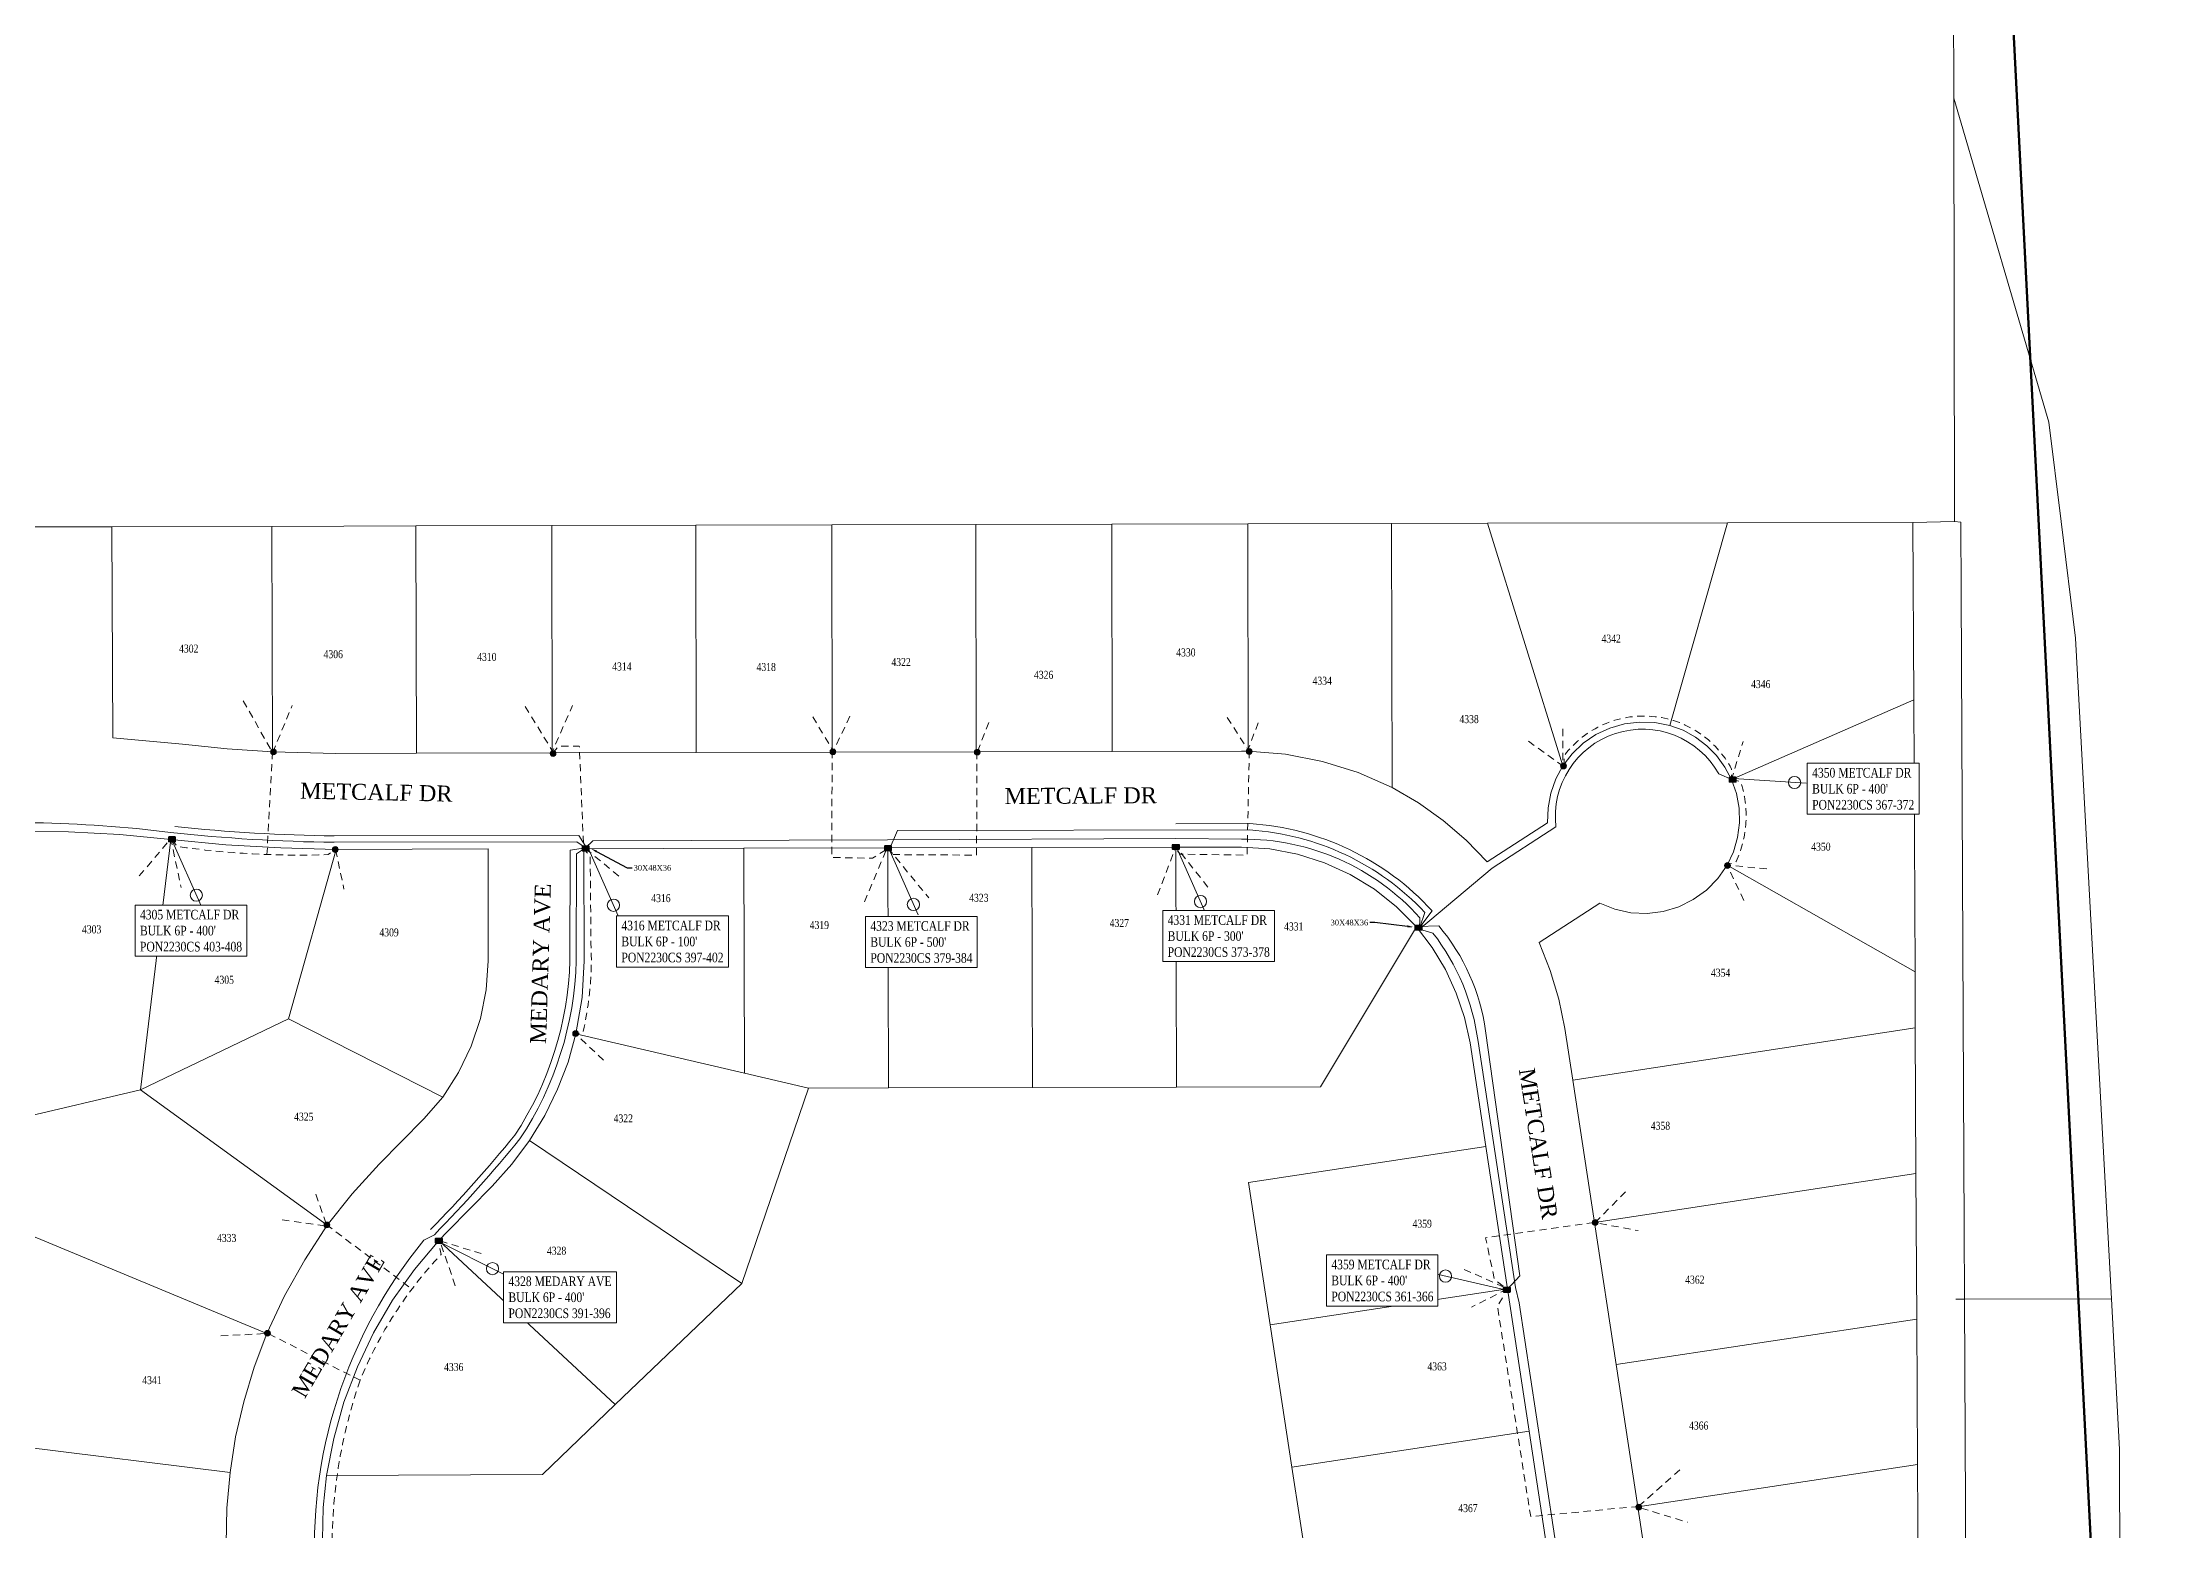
# Model space of a CAD drawing. Header units: feet. Extents: x 2819410 to 2831754, y 974571 to 993150.
# Drawn here: x 2825127 to 2826446, y 984989 to 985920 of the extents above; entities that cross this region are included whole.
import ezdxf
from ezdxf import colors
from ezdxf.entities.mleader import LeaderData, LeaderLine
from ezdxf.enums import TextEntityAlignment as Align
from ezdxf.lldxf.tags import DXFTag
from ezdxf.math import Vec2, Vec3

# ---------------------------------------------------------------- set-up
doc = ezdxf.new("R2010")
doc.units = ezdxf.units.FT
doc.header["$LTSCALE"] = 0.015
doc.header["$MEASUREMENT"] = 0
doc.linetypes.add('DASHED', pattern=[5, 3, -2])
for name, color, linetype in [('144B', 112, '144B'), ('ADDRESSES', 7, 'Continuous'), ('DETAIL', 7, 'Continuous'), ('DROP BURIED', 7, 'DASHED'), ('PROP_TEL', 6, 'Continuous'), ('STREET NAME', 7, 'Continuous'), ('TAIL', 1, 'MST'), ('TELEPHONE STRUCT-PROP', 6, 'Continuous'), ('TERMINALS', 7, 'Continuous')]:
    doc.layers.add(name, color=color, linetype=linetype)
for name, color, linetype, lineweight in [('Dakota County Parcels', 7, 'Continuous', 5), ('Route_1_PSAs', 3, 'Continuous', 100), ('RUNNING LINE (UNDERGROUND)', 10, 'Continuous', 40)]:
    doc.layers.add(name, color=color, linetype=linetype, lineweight=lineweight)
doc.styles.add('Dimensions 100', font='arial.ttf')
doc.styles.add('Line', font='txt.shx', dxfattribs={"height": 3})
doc.styles.add('SIMPLEX', font='times.ttf', dxfattribs={"width": 0.8})
doc.styles.get("Standard").update_dxf_attribs({"font": 'times.ttf'})
doc.styles.add('Utilities', font='arial.ttf', dxfattribs={"height": 2.5})
tags = doc.linetypes.add('144B', pattern='A,80,-5,["144B",Line,S=1.5,R=0,X=0,Y=-1.5],-24', length=109).pattern_tags.tags
tags[6] = DXFTag(74, 10)
tags = doc.linetypes.add('MST', pattern='A,5,-5,5,-5,["TAIL",Line,S=1.5,R=0,X=0,Y=-1.5],-20', length=40).pattern_tags.tags
tags[10] = DXFTag(74, 10)

# ---------------------------------------------------------------- blocks, each defined once
blk = doc.blocks.new('ACMAP_ANN_TEMPLATE_AddressEagan')
at = {"layer": 'ADDRESSES', "style": 'SIMPLEX', "width": 0.8}
blk.add_attdef('ADDRESS', text='', height=5, dxfattribs=at).set_placement((0, 0), align=Align.CENTER)
blk = doc.blocks.new('NEW HH')
at = {"ltscale": 40, "true_color": 0xffffff}
h = blk.add_hatch(color=7, dxfattribs=at)
h.dxf.hatch_style = 1
h.paths.add_polyline_path([(-0.061, -0.031, 0.414214), (-0.046, -0.046), (0.046, -0.046, 0.414214), (0.061, -0.031), (0.061, 0.031, 0.414214), (0.046, 0.046), (-0.046, 0.046, 0.414214), (-0.061, 0.031)])
at = {"layer": 'RUNNING LINE (UNDERGROUND)', "color": 6, "lineweight": 0, "const_width": 0.005, "flags": 128}
blk.add_lwpolyline([(-0.061, 0.031), (-0.061, -0.031, 0.414214), (-0.046, -0.046), (0.046, -0.046, 0.414214), (0.061, -0.031), (0.061, 0.031, 0.414214), (0.046, 0.046), (-0.046, 0.046, 0.414214)], format="xyb", close=True, dxfattribs=at)
at = {"layer": 'TELEPHONE STRUCT-PROP', "color": 18, "true_color": 0x000000, "style": 'Utilities'}
blk.add_text('HH', height=0.05, dxfattribs=at).set_placement((0, 0), align=Align.MIDDLE_CENTER)
blk = doc.blocks.new('Proposed FlowerPot')
at = {"lineweight": 5, "ltscale": 100, "true_color": 0xffffff}
h = blk.add_hatch(color=7, dxfattribs=at)
h.dxf.hatch_style = 1
h.paths.add_polyline_path([(-0.06, 0, 0.414214), (0, -0.06, 0.414214), (0.06, 0, 0.414214), (0, 0.06, 0.414214)])
at = {"lineweight": 5, "ltscale": 100}
blk.add_circle((0, 0), 0.0604, dxfattribs=at)
at = {"layer": 'RUNNING LINE (UNDERGROUND)', "color": 6, "lineweight": 5, "const_width": 0.00907, "flags": 128}
blk.add_lwpolyline([(-0.06, 0, -0.414214), (0, 0.06, -0.414214), (0.06, 0, -0.414214), (0, -0.06, -0.414214), (-0.06, 0)], format="xyb", dxfattribs=at)
at = {"color": 18, "linetype": 'ByBlock', "lineweight": 5, "ltscale": 100, "true_color": 0x000000, "style": 'Dimensions 100'}
blk.add_text('F', height=0.0744, dxfattribs=at).set_placement((-0.029, -0.037))
blk = doc.blocks.new('TERMINAL')
at = {"lineweight": 5, "ltscale": 0.5, "flags": 128}
blk.add_lwpolyline([(-0.1, -0.6), (-0.1, 44.8)], dxfattribs=at)
at = {"lineweight": 5, "ltscale": 0.5}
blk.add_circle((-0.1, 37.6), 3.83, dxfattribs=at)

msp = doc.modelspace()

# ---------------------------------------------------------------- linework, layer by layer
at = {"layer": 'Dakota County Parcels', "lineweight": 5}
for p, q in [((2826321.9, 985884.7), (2826320.8, 986409.6)), ((2826321.9, 985884.7), (2826381.4, 985682.2)), ((2826322.3, 985620.1), (2826321.9, 985884.7)), ((2826381.4, 985682.2), (2826389, 985620.2)), ((2825110.7, 985616.8), (2825170.7, 985616.9)), ((2825170.7, 985616.9), (2825270.7, 985617.1)), ((2825171.4, 985485), (2825170.7, 985616.9)), ((2825270.7, 985617.1), (2825360.7, 985617.4)), ((2825271.1, 985476.2), (2825270.7, 985617.1)), ((2825360.7, 985617.4), (2825445.7, 985617.6)), ((2825361.1, 985475.4), (2825360.7, 985617.4)), ((2825445.7, 985617.6), (2825535.7, 985617.8)), ((2825446, 985475.6), (2825445.7, 985617.6)), ((2825535.7, 985617.8), (2825620.7, 985618)), ((2825536, 985475.8), (2825535.7, 985617.8)), ((2825620.7, 985618), (2825710.7, 985618.2)), ((2825621, 985476), (2825620.7, 985618)), ((2825710.7, 985618.2), (2825795.7, 985618.4)), ((2825711, 985476.2), (2825710.7, 985618.2)), ((2825795.7, 985618.4), (2825880.7, 985618.6)), ((2825796, 985476.4), (2825795.7, 985618.4)), ((2825880.7, 985618.6), (2825970.6, 985618.9)), ((2825881, 985476.6), (2825880.7, 985618.6)), ((2825970.6, 985618.9), (2826030.6, 985619)), ((2825971, 985453.8), (2825970.6, 985618.9)), ((2826030.6, 985619), (2826180.6, 985619.4)), ((2826030.6, 985619), (2826077.6, 985467.4)), ((2826144.5, 985492.6), (2826180.6, 985619.4)), ((2826180.6, 985619.4), (2826296.3, 985619.6)), ((2826296.3, 985619.6), (2826322.3, 985620.1)), ((2826296.9, 985508.6), (2826296.3, 985619.6)), ((2826322.3, 985620.1), (2826326.3, 985619.7)), ((2826328.7, 985134), (2826326.3, 985619.7)), ((2826389, 985620.2), (2826398, 985547.2)), ((2826398, 985547.2), (2826420.5, 985134.3)), ((2826183.1, 985458.9), (2826296.9, 985508.6)), ((2826297.7, 985338.6), (2826296.9, 985508.6)), ((2825214.8, 985480.9), (2825171.4, 985485)), ((2826098.3, 985487), (2826090.4, 985481.6)), ((2826106.9, 985491), (2826098.3, 985487)), ((2826116.1, 985493.7), (2826106.9, 985491)), ((2826125.6, 985494.8), (2826116.1, 985493.7)), ((2826135.1, 985494.5), (2826125.6, 985494.8)), ((2826144.5, 985492.6), (2826135.1, 985494.5)), ((2826152.8, 985489.6), (2826144.5, 985492.6)), ((2826160.5, 985485.3), (2826152.8, 985489.6)), ((2826167.5, 985480), (2826160.5, 985485.3)), ((2825214.8, 985480.9), (2825242.9, 985478)), ((2825242.9, 985478), (2825271.1, 985476.2)), ((2825271.1, 985476.2), (2825310.7, 985475.2)), ((2825310.7, 985475.2), (2825361.1, 985475.4)), ((2825361.1, 985475.4), (2825446, 985475.6)), ((2825446, 985475.6), (2825536, 985475.8)), ((2825536, 985475.8), (2825621, 985476)), ((2825621, 985476), (2825711, 985476.2)), ((2825711, 985476.2), (2825796, 985476.4)), ((2825796, 985476.4), (2825876.7, 985476.6)), ((2825881, 985476.6), (2825876.7, 985476.6)), ((2825904.3, 985474.6), (2825881, 985476.6)), ((2825927.3, 985470.2), (2825904.3, 985474.6)), ((2826083.4, 985475), (2826077.6, 985467.4)), ((2826090.4, 985481.6), (2826083.4, 985475)), ((2826173.7, 985473.8), (2826167.5, 985480)), ((2826178.9, 985466.6), (2826173.7, 985473.8)), ((2825949.6, 985463.2), (2825927.3, 985470.2)), ((2825971, 985453.8), (2825949.6, 985463.2)), ((2826073.2, 985459.2), (2826070.1, 985450.4)), ((2826077.6, 985467.4), (2826073.2, 985459.2)), ((2826183.1, 985458.9), (2826178.9, 985466.6)), ((2826186.1, 985450.1), (2826183.1, 985458.9)), ((2825987.4, 985444.3), (2825971, 985453.8)), ((2826070.1, 985450.4), (2826068.4, 985441.2)), ((2826187.7, 985441), (2826186.1, 985450.1)), ((2826002.8, 985433.3), (2825987.4, 985444.3)), ((2826017.2, 985421), (2826002.8, 985433.3)), ((2826030.3, 985407.4), (2826068.1, 985431.8)), ((2826068.4, 985441.2), (2826068.1, 985431.8)), ((2826186.8, 985422.5), (2826188, 985431.7)), ((2826188, 985431.7), (2826187.7, 985441)), ((2825143.7, 985426.2), (2825111.7, 985426.6)), ((2825175.7, 985424.4), (2825143.7, 985426.2)), ((2825207.6, 985421.4), (2825175.7, 985424.4)), ((2825188.6, 985264.9), (2825207.6, 985421.4)), ((2825207.6, 985421.4), (2825241.9, 985418.1)), ((2826030.3, 985407.4), (2826017.2, 985421)), ((2826184.2, 985413.6), (2826186.8, 985422.5)), ((2825241.9, 985418.1), (2825276.4, 985416.1)), ((2825276.4, 985416.1), (2825310.9, 985415.2)), ((2825281.2, 985309.3), (2825310.9, 985415.2)), ((2825310.9, 985415.2), (2825405.9, 985415.5)), ((2825406, 985345.5), (2825405.9, 985415.5)), ((2825465.8, 985415.6), (2825565.8, 985415.9)), ((2825466, 985345.6), (2825465.8, 985415.6)), ((2825565.8, 985415.9), (2825655.8, 985416.1)), ((2825566.2, 985275.3), (2825565.8, 985415.9)), ((2825655.8, 985416.1), (2825745.8, 985416.3)), ((2825656.2, 985266.1), (2825655.8, 985416.1)), ((2825745.8, 985416.3), (2825835.8, 985416.5)), ((2825746.2, 985266.3), (2825745.8, 985416.3)), ((2825835.8, 985416.5), (2825876.8, 985416.6)), ((2825836.2, 985266.6), (2825835.8, 985416.5)), ((2825894.4, 985415.5), (2825876.8, 985416.6)), ((2825911.8, 985412.2), (2825894.4, 985415.5)), ((2825928.7, 985406.8), (2825911.8, 985412.2)), ((2825944.7, 985399.5), (2825928.7, 985406.8)), ((2826174.4, 985396.9), (2826180.2, 985405.3)), ((2826180.2, 985405.3), (2826184.2, 985413.6)), ((2826180.2, 985405.3), (2826297.7, 985338.6)), ((2825959.8, 985390.3), (2825944.7, 985399.5)), ((2826167.3, 985389.7), (2826174.4, 985396.9)), ((2825973.7, 985379.3), (2825959.8, 985390.3)), ((2825986.2, 985366.8), (2825973.7, 985379.3)), ((2826062.9, 985357), (2826100.7, 985381.5)), ((2826100.7, 985381.5), (2826110.1, 985377.7)), ((2826140.3, 985376.4), (2826150, 985379.3)), ((2826150, 985379.3), (2826159.1, 985383.8)), ((2826159.1, 985383.8), (2826167.3, 985389.7)), ((2825926.2, 985266.8), (2825986.2, 985366.8)), ((2825995.9, 985353.9), (2825986.2, 985366.8)), ((2826110.1, 985377.7), (2826120.1, 985375.6)), ((2826120.1, 985375.6), (2826130.2, 985375.1)), ((2826130.2, 985375.1), (2826140.3, 985376.4)), ((2826004.2, 985340), (2825995.9, 985353.9)), ((2826069.7, 985339.5), (2826062.9, 985357)), ((2825404.7, 985327.3), (2825406, 985345.5)), ((2825464.6, 985322.6), (2825466, 985345.6)), ((2826011, 985325.3), (2826004.2, 985340)), ((2826075.1, 985321.6), (2826069.7, 985339.5)), ((2825401.1, 985309.4), (2825404.7, 985327.3)), ((2826297.9, 985303.6), (2826297.7, 985338.6)), ((2825460.8, 985299.8), (2825464.6, 985322.6)), ((2826016.1, 985310), (2826011, 985325.3)), ((2826078.9, 985303.2), (2826075.1, 985321.6)), ((2825188.6, 985264.9), (2825281.2, 985309.3)), ((2825281.2, 985309.3), (2825377.5, 985260.3)), ((2825395.3, 985292.1), (2825401.1, 985309.4)), ((2825455.9, 985282.2), (2825460.8, 985299.8)), ((2825460.8, 985299.8), (2825566.2, 985275.3)), ((2826019.6, 985294.2), (2826016.1, 985310)), ((2826078.9, 985303.2), (2826083.8, 985271)), ((2826083.8, 985271), (2826297.9, 985303.6)), ((2826298.3, 985212.6), (2826297.9, 985303.6)), ((2825387.4, 985275.7), (2825395.3, 985292.1)), ((2826019.6, 985294.2), (2826029.5, 985229.4)), ((2825377.5, 985260.3), (2825387.4, 985275.7)), ((2825449.3, 985265.2), (2825455.9, 985282.2)), ((2825566.2, 985275.3), (2825606.2, 985266)), ((2825112.6, 985246.9), (2825188.6, 985264.9)), ((2825188.6, 985264.9), (2825305.4, 985180.2)), ((2825365.7, 985246.7), (2825377.5, 985260.3)), ((2825441.3, 985248.8), (2825449.3, 985265.2)), ((2825564.4, 985143.7), (2825606.2, 985266)), ((2825606.2, 985266), (2825656.2, 985266.1)), ((2825656.2, 985266.1), (2825746.2, 985266.3)), ((2825746.2, 985266.3), (2825836.2, 985266.6)), ((2825836.2, 985266.6), (2825926.2, 985266.8)), ((2826083.8, 985271), (2826097.4, 985182)), ((2825337.8, 985218.4), (2825365.7, 985246.7)), ((2825431.8, 985233.2), (2825441.3, 985248.8)), ((2825420.8, 985218.4), (2825431.8, 985233.2)), ((2825431.8, 985233.2), (2825564.4, 985143.7)), ((2825881.2, 985206.9), (2826029.5, 985229.4)), ((2826029.5, 985229.4), (2826043, 985140.5)), ((2825337.8, 985218.4), (2825320.9, 985199.9)), ((2825408.5, 985204.6), (2825420.8, 985218.4)), ((2826097.4, 985182), (2826298.3, 985212.6)), ((2826298.8, 985121.6), (2826298.3, 985212.6)), ((2825320.9, 985199.9), (2825305.4, 985180.2)), ((2825380.6, 985176.3), (2825408.5, 985204.6)), ((2825881.2, 985206.9), (2825894.7, 985117.9)), ((2826097.4, 985182), (2826110.9, 985093.1)), ((2825112.9, 985176.9), (2825267.6, 985112.6)), ((2825305.4, 985180.2), (2825291.3, 985158.5)), ((2825375, 985170.6), (2825359.9, 985152.5)), ((2825380.6, 985176.3), (2825375, 985170.6)), ((2825375, 985170.6), (2825485.4, 985068.1)), ((2825291.3, 985158.5), (2825278.7, 985136)), ((2825359.9, 985152.5), (2825346.2, 985133.3)), ((2825485.4, 985068.1), (2825564.4, 985143.7)), ((2825278.7, 985136), (2825267.6, 985112.6)), ((2825346.2, 985133.3), (2825334.3, 985112.9)), ((2825894.7, 985117.9), (2826043, 985140.5)), ((2826043, 985140.5), (2826056.5, 985051.5)), ((2826323.2, 985134), (2826328.7, 985134)), ((2826328.7, 985134), (2826420.5, 985134.3)), ((2826332.6, 984344.5), (2826328.7, 985134)), ((2826420.5, 985134.3), (2826425.6, 985040.1)), ((2825894.7, 985117.9), (2825908.3, 985028.9)), ((2826110.9, 985093.1), (2826298.8, 985121.6)), ((2826299.2, 985030.7), (2826298.8, 985121.6)), ((2825267.6, 985112.6), (2825259.7, 985091.5)), ((2825334.3, 985112.9), (2825324.2, 985091.7)), ((2825259.7, 985091.5), (2825253.2, 985069.9)), ((2825324.2, 985091.7), (2825315.8, 985069.6)), ((2826110.9, 985093.1), (2826124.4, 985004.1)), ((2825253.2, 985069.9), (2825248.1, 985048)), ((2825315.8, 985069.6), (2825309.4, 985046.9)), ((2825439.9, 985024.5), (2825485.4, 985068.1)), ((2825908.3, 985028.9), (2826056.5, 985051.5)), ((2826056.5, 985051.5), (2826069.3, 984967.5)), ((2825113.6, 985041.9), (2825244.6, 985025.7)), ((2825248.1, 985048), (2825244.6, 985025.7)), ((2825309.4, 985046.9), (2825304.9, 985023.8)), ((2826427.3, 984333.2), (2826425.6, 985040.1)), ((2825244.6, 985025.7), (2825242.6, 985003.4)), ((2825304.9, 985023.8), (2825302.9, 985003.8)), ((2825304.9, 985023.8), (2825439.9, 985024.5)), ((2825908.3, 985028.9), (2825921.1, 984944.9)), ((2826124.4, 985004.1), (2826299.2, 985030.7)), ((2826299.7, 984939.7), (2826299.2, 985030.7)), ((2825242.6, 985003.4), (2825242.1, 984981)), ((2825302.9, 985003.8), (2825302.3, 984983.8)), ((2826124.4, 985004.1), (2826138, 984915.1))]:
    msp.add_line(p, q, dxfattribs=at)
at = {"layer": 'DROP BURIED', "lineweight": 5, "ltscale": 100, "flags": 128}
for points in [[(2825252.9, 985508.1), (2825271.2, 985475.6), (2825283.5, 985505.2)], [(2825429, 985504.5), (2825446.2, 985476.6), (2825458.7, 985505.2)], [(2825608.9, 985498.1), (2825621.6, 985476.4), (2825632.4, 985499.2)], [(2825867.8, 985497.6), (2825880.8, 985477.5), (2825888.2, 985496.9)], [(2825711.8, 985476.4), (2825719.6, 985496.3)], [(2826056.1, 985482.8), (2826077.5, 985467.4), (2826077.5, 985491.8)], [(2825271.1, 985476), (2825267.7, 985412)], [(2825446.1, 985475.2), (2825450.1, 985479.7), (2825462.9, 985479.7), (2825465.6, 985416.4)], [(2825620.9, 985476.7), (2825620.7, 985410.1), (2825646.1, 985409.7), (2825653.8, 985414.5)], [(2825711.4, 985476.1), (2825711.2, 985411.6), (2825658.9, 985411.9), (2825656.1, 985415.5)], [(2825881.6, 985476.6), (2825880.3, 985411.6), (2825838.4, 985412.2), (2825835.6, 985415.5)], [(2826182.9, 985458.6), (2826190.3, 985482.6)], [(2825187.9, 985398.6), (2825207.5, 985421.9), (2825214.1, 985391.3)], [(2825310.6, 985415), (2825315.8, 985390.4)], [(2825466.8, 985415.6), (2825488.8, 985397.4)], [(2825641.1, 985382.4), (2825655.4, 985416.5), (2825681.4, 985384.8)], [(2825824.3, 985386.7), (2825835.8, 985416.9), (2825856.3, 985390.9)], [(2826190.8, 985383.3), (2826180.2, 985405.4), (2826207.8, 985402.7)], [(2825277.2, 985183.7), (2825305.2, 985179.6), (2825297.2, 985202.2)], [(2826116.7, 985201.2), (2826097.8, 985181.8), (2826124.7, 985176.9)], [(2826097.1, 985181.9), (2826029.3, 985172.4), (2826034.9, 985146.2), (2826042.2, 985140.5)], [(2825304.8, 985180.6), (2825358.2, 985140.4)], [(2825385.4, 985142.4), (2825375.7, 985170.5), (2825401.6, 985162.5)], [(2826016, 985152.6), (2826043.1, 985140.5), (2826020.6, 985129.1)], [(2826124.9, 985004.5), (2826057.5, 984998.1), (2826036.7, 985129.7), (2826041.3, 985137)], [(2826150.8, 985027.4), (2826124.4, 985004), (2826155.5, 984994.6)]]:
    msp.add_lwpolyline(points, dxfattribs=at)
for points in [[(2826078.2, 985467.2), (2826078.7, 985474.1, -0.547277), (2826183.1, 985465.4), (2826183, 985459.1)], [(2826183.3, 985458.9), (2826188.7, 985457.5, -0.188905), (2826185.9, 985407.5), (2826180.6, 985405.5)], [(2825208.3, 985421.5), (2825211.5, 985417, 0.043767), (2825306, 985411.9), (2825309.8, 985415.2)], [(2825478, 985283.4), (2825460.3, 985300.1), (2825465.2, 985300.6, 0.067459), (2825470.2, 985356.5), (2825469.7, 985410.8), (2825466.1, 985414.9)], [(2825238.9, 985111), (2825268.4, 985112.6), (2825325.9, 985083.3, -0.092194), (2825376.5, 985162), (2825374.8, 985170.5)], [(2825325.9, 985083.3, 0.094301), (2825308.7, 984964.8), (2825337.6, 984949.2)]]:
    msp.add_lwpolyline(points, format="xyb", dxfattribs=at)
at = {"layer": 'Route_1_PSAs', "flags": 128}
msp.add_lwpolyline([(2824819, 986903.2), (2823555.3, 984985.7), (2824078.5, 984481.3), (2825138.9, 984343.6), (2826443.1, 984290), (2826358.9, 985935.1), (2826348.3, 986402.2), (2826343.1, 986659.3), (2826342.2, 987012.9), (2826429.5, 987291.6), (2826682.8, 987516), (2826879.8, 987762.6), (2826998.5, 987979.9), (2827107.1, 988394.1), (2827133.2, 988640.5), (2827116.9, 988875.8), (2827098, 989121.2), (2826753.3, 989621.4)], dxfattribs=at)
at = {"layer": 'TAIL', "lineweight": 5, "ltscale": 50, "flags": 128}
for points in [[(2826183.7, 985458.7), (2826175, 985462.4, 0.82169), (2826073.3, 985429.3), (2826033.4, 985403.4), (2825988, 985365.4)], [(2825210.2, 985429.5, 0.02396), (2825309.7, 985423.6), (2825462.5, 985423.8), (2825467.7, 985415.9)], [(2825466.7, 985416.2), (2825457.1, 985414.6), (2825457, 985345.8, -0.14029), (2825422.6, 985236.5, -0.022013), (2825369.9, 985177.5)]]:
    msp.add_lwpolyline(points, format="xyb", dxfattribs=at)

# ---------------------------------------------------------------- block references
at = {"lineweight": 5, "xscale": 40, "yscale": 40, "zscale": 40}
for p in [(2826183.7, 985458.8), (2825208.3, 985421.5), (2825835.7, 985416.7), (2825466.9, 985415.7), (2825655.8, 985415.9), (2825987.4, 985366.2), (2825375.1, 985170.5), (2826042.6, 985139.9)]:
    msp.add_blockref('NEW HH', p, dxfattribs=at)
at = {"layer": 'ADDRESSES', "lineweight": 5}
for p, values in [((2825218.8, 985538.2), {'ADDRESS': '4302'}), ((2825309.1, 985534.7), {'ADDRESS': '4306'}), ((2825405.1, 985533), {'ADDRESS': '4310'}), ((2825842, 985535.8), {'ADDRESS': '4330'}), ((2826107.8, 985544.4), {'ADDRESS': '4342'}), ((2825489.5, 985527), {'ADDRESS': '4314'}), ((2825579.7, 985526.7), {'ADDRESS': '4318'}), ((2825664, 985529.8), {'ADDRESS': '4322'}), ((2825753.1, 985521.8), {'ADDRESS': '4326'}), ((2825927.2, 985518.1), {'ADDRESS': '4334'}), ((2826201.3, 985516), {'ADDRESS': '4346'}), ((2826019, 985494.1), {'ADDRESS': '4338'}), ((2826238.9, 985414.4), {'ADDRESS': '4350'}), ((2825513.9, 985382.2), {'ADDRESS': '4316'}), ((2825712.6, 985382.4), {'ADDRESS': '4323'}), ((2825158.1, 985362.7), {'ADDRESS': '4303'}), ((2825344, 985360.8), {'ADDRESS': '4309'}), ((2825612.9, 985365.4), {'ADDRESS': '4319'}), ((2825800.4, 985366.7), {'ADDRESS': '4327'}), ((2825909.4, 985364.5), {'ADDRESS': '4331'}), ((2826176.2, 985335.6), {'ADDRESS': '4354'}), ((2825241, 985331.2), {'ADDRESS': '4305'}), ((2825290.7, 985245.6), {'ADDRESS': '4325'}), ((2825490.4, 985244.5), {'ADDRESS': '4322'}), ((2826138.6, 985239.9), {'ADDRESS': '4358'}), ((2825989.7, 985178.7), {'ADDRESS': '4359'}), ((2825242.5, 985169.8), {'ADDRESS': '4333'}), ((2825448.7, 985161.8), {'ADDRESS': '4328'}), ((2826160.1, 985143.7), {'ADDRESS': '4362'}), ((2825384.4, 985089.1), {'ADDRESS': '4336'}), ((2825999, 985089.5), {'ADDRESS': '4363'}), ((2825195.8, 985080.9), {'ADDRESS': '4341'}), ((2826162.5, 985052.5), {'ADDRESS': '4366'}), ((2826018.3, 985000.9), {'ADDRESS': '4367'})]:
    msp.add_blockref('ACMAP_ANN_TEMPLATE_AddressEagan', p, dxfattribs=at).add_auto_attribs(values)
at = {"layer": 'PROP_TEL', "lineweight": 5, "xscale": 30, "yscale": 30, "zscale": 30}
for p in [(2825271.7, 985476.1), (2825446.5, 985475.1), (2825621.4, 985476.2), (2825711.6, 985475.9), (2825881.6, 985476.4), (2826078, 985467.3), (2825310.4, 985415.1), (2826180.5, 985405.1), (2825460.6, 985300), (2825305.2, 985180.4), (2826097.8, 985181.9), (2825268, 985112.7), (2826125, 985004)]:
    msp.add_blockref('Proposed FlowerPot', p, dxfattribs=at)
at = {"layer": 'TERMINALS', "lineweight": 5, "ltscale": 0.5}
for p, rotation in [((2826184.9, 985459.3), 266.3370066556939), ((2825208.2, 985420.9), 203.9228593912749), ((2825835.8, 985416.9), 203.9228593912749), ((2825468.9, 985414.6), 203.9228593912749), ((2825656.4, 985415.1), 203.9228593912749), ((2825375, 985169.9), 243.2762418874974), ((2826040.9, 985140.1), 77.0354847512097)]:
    msp.add_blockref('TERMINAL', p, dxfattribs=dict(at, rotation=rotation))

# ---------------------------------------------------------------- texts
at = {"layer": 'STREET NAME', "lineweight": 5, "ltscale": 40, "char_height": 10, "attachment_point": 1}
for s, insert, rotation in [('METCALF DR', (2825288.5, 985456.9), 358.8429), ('METCALF DR', (2825728.6, 985453.5), 0.3429), ('MEDARY AVE', (2825432.1, 985293.8), 88.2496), ('METCALF DR', (2826059.9, 985279.1), 278.8585), ('MEDARY AVE', (2825282.6, 985076.4), 59.7675)]:
    msp.add_mtext(s, dxfattribs=dict(at, insert=insert, rotation=rotation))

# ---------------------------------------------------------------- next in the draw order: texts
at = {"layer": 'TERMINALS', "lineweight": 5, "ltscale": 0.5, "char_height": 6, "attachment_point": 1, "style": 'SIMPLEX', "bg_fill": 19, "box_fill_scale": 1.5, "bg_fill_color": 256, "bg_fill_transparency": 0}
for s, insert in [("4350 METCALF DR\\PBULK 6P - 400'\\PPON2230CS 367-372", (2826233.4, 985466.1)), ("4305 METCALF DR\\PBULK 6P - 400'\\PPON2230CS 403-408", (2825188.3, 985377.4)), ("4316 METCALF DR\\PBULK 6P - 100'\\PPON2230CS 397-402", (2825489.2, 985370.6)), ("4323 METCALF DR\\PBULK 6P - 500'\\PPON2230CS 379-384", (2825644.8, 985370.3)), ("4331 METCALF DR\\PBULK 6P - 300'\\PPON2230CS 373-378", (2825830.6, 985374)), ("4328 MEDARY AVE\\PBULK 6P - 400'\\PPON2230CS 391-396", (2825418.6, 985148.2))]:
    msp.add_mtext(s, dxfattribs=dict(at, insert=insert))
at = {"layer": 'TERMINALS', "lineweight": 5, "ltscale": 0.5, "insert": (2825932.9, 985158.7), "char_height": 6, "width": 63.483, "attachment_point": 1, "style": 'SIMPLEX', "bg_fill": 19, "box_fill_scale": 1.5, "bg_fill_color": 256, "bg_fill_transparency": 0}
msp.add_mtext("4359 METCALF DR\\PBULK 6P - 400'\\PPON2230CS 361-366", dxfattribs=at)

# ---------------------------------------------------------------- next in the draw order: linework, layer by layer
at = {"layer": 'TAIL', "lineweight": 5, "ltscale": 50, "flags": 128}
for points in [[(2825656.6, 985414.9), (2825661.7, 985427), (2825881.9, 985427.3, -0.189539), (2825991.4, 985375.8), (2825988.2, 985366.6)], [(2825835.7, 985431.2), (2825882, 985431.3, -0.193454), (2825995.9, 985376.8), (2825988.2, 985366.6)], [(2825466.7, 985416.2), (2825461.1, 985412.4), (2825461, 985345.7, -0.140593), (2825425.8, 985234.2, -0.022248), (2825372.3, 985174.3), (2825365.8, 985170.9, 0.190918), (2825298, 984959.2, 0.131077), (2825345.9, 984827), (2825388.8, 984767.9), (2825396.5, 984766.4)], [(2826042.8, 985140.1), (2826050.8, 985148.7), (2826029.3, 985301.7, 0.142365), (2826000, 985367.4), (2825987, 985366.9)]]:
    msp.add_lwpolyline(points, format="xyb", dxfattribs=at)

# ---------------------------------------------------------------- next in the draw order: leaders
at = {"layer": 'DETAIL', "lineweight": 5, "ltscale": 5}
ml = msp.add_multileader_mtext('Standard', dxfattribs=at)
ml.set_content('30X48X36', color=256)
ml.set_leader_properties()
ml.build(insert=Vec2(0, 0))
ml.multileader.update_dxf_attribs({"has_text_frame": 1, "text_left_attachment_type": 2, "text_right_attachment_type": 2, "dogleg_length": 3})
ctx = ml.context
ctx.base_point, ctx.char_height, ctx.landing_gap_size, ctx.plane_origin = Vec3(2825495.9, 985403.6), 3.5, 1.5, Vec3(2825558.4, 985432.5)
ctx.left_attachment, ctx.right_attachment, ctx.text_align_type = 2, 2, 1
notes = []
notes.append((ctx, [(1, (1, 1, 0), (2825492.9, 985403.6), (1, 0), 3, [(0, [(2825470.2, 985415.7)], 0, [])])]))
ctx.mtext.insert, ctx.mtext.alignment, ctx.mtext.flow_direction = Vec3(2825508.6, 985405.4), 2, 5
ctx.mtext.has_bg_fill, ctx.mtext.bg_color, ctx.mtext.bg_scale_factor, ctx.mtext.bg_transparency, ctx.mtext.use_window_bg_color = 1, -1027028792, 1.5, 0, 1
ml = msp.add_multileader_mtext('Standard', dxfattribs=at)
ml.set_content('30X48X36', color=256)
ml.set_leader_properties()
ml.build(insert=Vec2(0, 0))
ml.multileader.update_dxf_attribs({"has_text_frame": 1, "text_left_attachment_type": 2, "text_right_attachment_type": 2, "dogleg_length": 3})
ctx = ml.context
ctx.base_point, ctx.char_height, ctx.landing_gap_size, ctx.plane_origin = Vec3(2825931.4, 985369.4), 3.5, 1.5, Vec3(2825993.9, 985398.3)
ctx.left_attachment, ctx.right_attachment, ctx.text_align_type = 2, 2, 1
notes.append((ctx, [(0, (1, 1, 0), (2825960, 985369.4), (-1, 0), 3, [(0, [(2825984.4, 985366.6)], 0, [])])]))
ctx.mtext.insert, ctx.mtext.alignment, ctx.mtext.flow_direction = Vec3(2825944.2, 985371.2), 2, 5
ctx.mtext.has_bg_fill, ctx.mtext.bg_color, ctx.mtext.bg_scale_factor, ctx.mtext.bg_transparency, ctx.mtext.use_window_bg_color = 1, -1027028792, 1.5, 0, 1
for ctx, leaders in notes:
    for number, flags, end, landing, length, lines in leaders:
        leader = LeaderData()
        leader.index, (leader.has_last_leader_line, leader.has_dogleg_vector, leader.attachment_direction) = number, flags
        leader.last_leader_point, leader.dogleg_vector, leader.dogleg_length = Vec3(end), Vec3(landing), length
        for number, points, colour, breaks in lines:
            line = LeaderLine()
            line.index, line.vertices, line.color, line.breaks = number, Vec3.list(points), colors.encode_raw_color(colour), breaks
            leader.lines.append(line)
        ctx.leaders.append(leader)

# ---------------------------------------------------------------- next in the draw order: linework, layer by layer
at = {"layer": '144B', "lineweight": 5, "ltscale": 50, "flags": 128}
msp.add_lwpolyline([(2826097.2, 984785.9), (2826099.9, 984789.5), (2826075, 984968.4), (2826050.3, 985131.7), (2826048, 985141.2), (2826024.6, 985295, 0.132747), (2825996.4, 985362.9), (2825988, 985365.4), (2825988.3, 985372.4, 0.21488), (2825876.8, 985421.6), (2825835.8, 985421.9), (2825655.6, 985421.1), (2825471.4, 985420.5), (2825466.7, 985416.2), (2825461.3, 985419.8), (2825309.7, 985419.6, -0.024537), (2825207.4, 985425.8, 0.025992), (2825122.6, 985431.8), (2824995.3, 985431.6), (2824984.4, 985426.3), (2824918.1, 985426), (2824909.7, 985429.7), (2824895.7, 985431.2), (2824777.8, 985424.4), (2824661.1, 985402.7, 0.31751), (2824641.4, 985377.5), (2824575.3, 985369.1), (2824574.6, 985378.5, 0.152066), (2824461.8, 985632.7), (2824500, 985671), (2824505.7, 985682.8)], format="xyb", dxfattribs=at)

doc.saveas('drawing.dxf')
